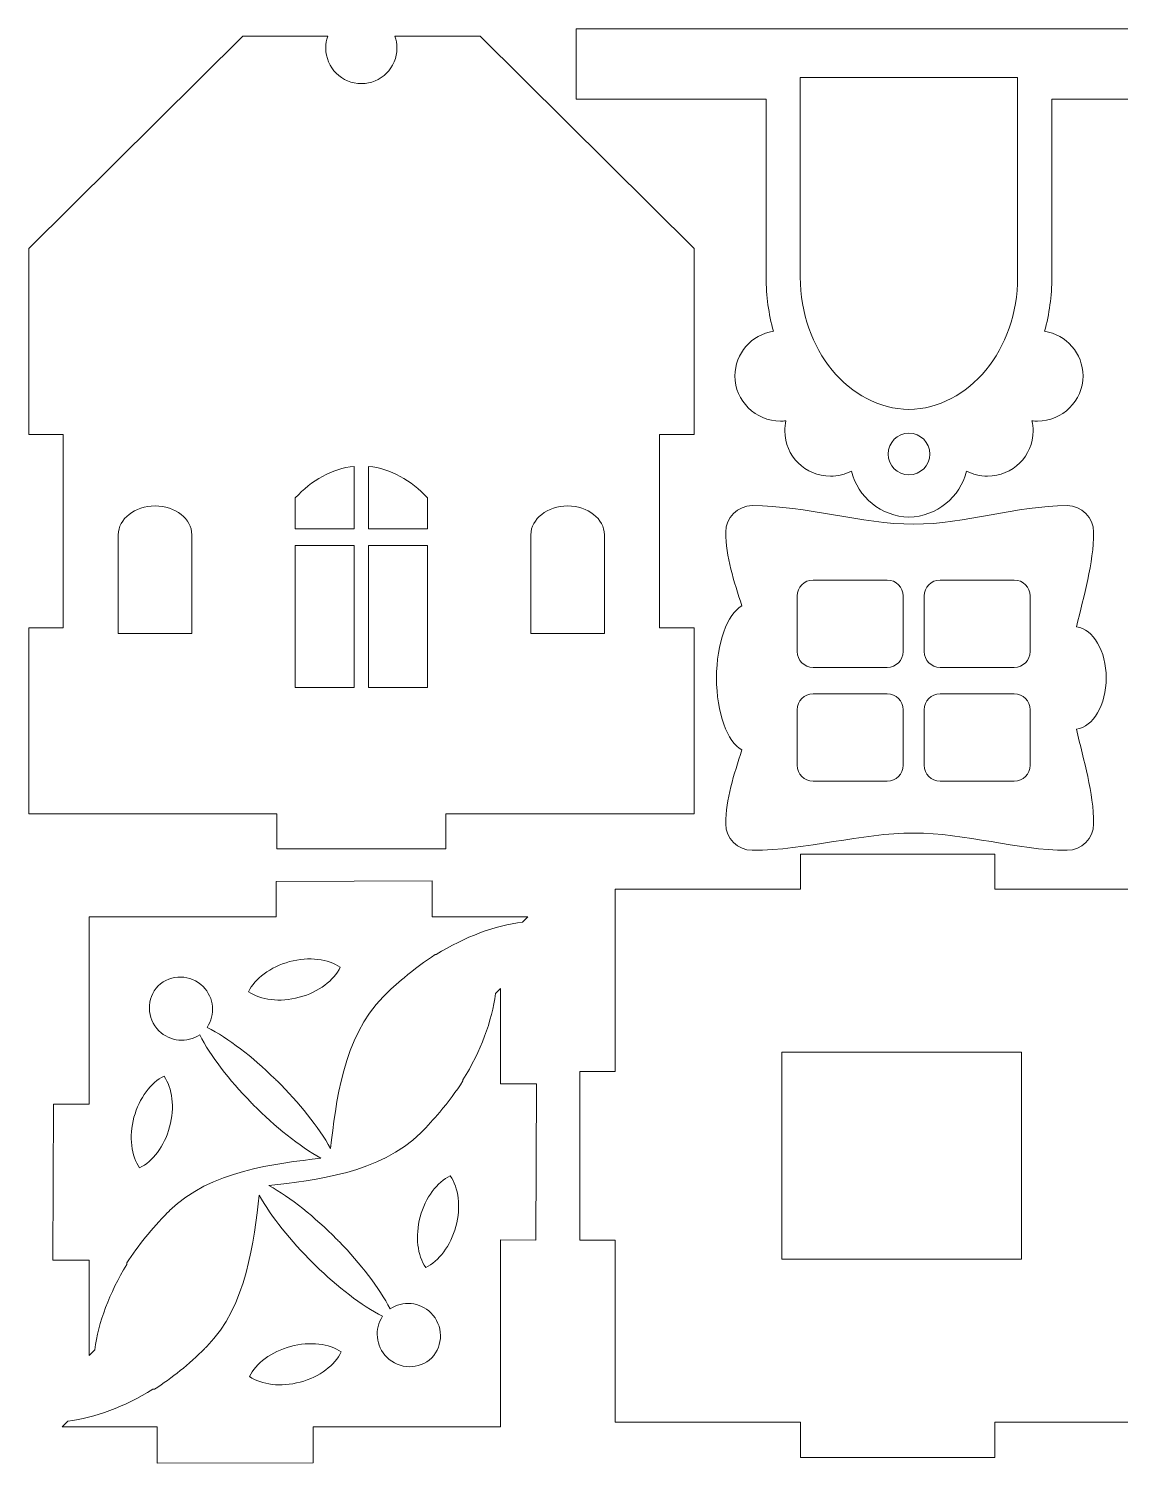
# Model space of a CAD drawing. Header units: centimetres. Extents: x -20.4 to 13.4, y -37.8 to 33.2.
# Drawn here: x -1.79 to 7.53, y -15.51 to -3.27 of the extents above; entities that cross this region are included whole.
import ezdxf

# ---------------------------------------------------------------- set-up
doc = ezdxf.new("R2010")
doc.units = ezdxf.units.CM
doc.header["$MEASUREMENT"] = 0
doc.layers.add('layer 1', color=7, linetype='Continuous')

msp = doc.modelspace()

# ---------------------------------------------------------------- linework, layer by layer
at = {"layer": 'layer 1', "color": 2, "lineweight": 9}
for points, knots in [([(8.56289, -3.87194), (8.56289, -3.87194), (8.10598, -3.87194), (8.10598, -3.87194), (8.10598, -3.87194), (8.10598, -3.87194), (7.56194, -3.87194), (7.56194, -3.87194), (7.56194, -3.87194), (7.56194, -3.87194), (6.9432, -3.87194), (6.9432, -3.87194), (6.9432, -3.87194), (6.9432, -3.87194), (6.9432, -5.39301), (6.9432, -5.39301), (6.9432, -5.39301), (6.9432, -5.55369), (6.92161, -5.70855), (6.88177, -5.85363), (6.88177, -5.85363), (7.06746, -5.88281), (7.20949, -6.04235), (7.20949, -6.23474), (7.20949, -6.23474), (7.20949, -6.44784), (7.03527, -6.62066), (6.82047, -6.62066), (6.82047, -6.62066), (6.80478, -6.62066), (6.78933, -6.6197), (6.77412, -6.61791), (6.77412, -6.61791), (6.78059, -6.6458), (6.78399, -6.67483), (6.78399, -6.70465), (6.78399, -6.70465), (6.78399, -6.91775), (6.60977, -7.09057), (6.39497, -7.09057), (6.39497, -7.09057), (6.3303, -7.09057), (6.2693, -7.07489), (6.21564, -7.04718), (6.21564, -7.04718), (6.16193, -7.26877), (5.96317, -7.43441), (5.72458, -7.43959), (5.72458, -7.43959), (5.48599, -7.43441), (5.28723, -7.26877), (5.23352, -7.04718), (5.23352, -7.04718), (5.17986, -7.07489), (5.11886, -7.09057), (5.05419, -7.09057), (5.05419, -7.09057), (4.83939, -7.09057), (4.66517, -6.91775), (4.66517, -6.70465), (4.66517, -6.70465), (4.66517, -6.67483), (4.66857, -6.6458), (4.67504, -6.61791), (4.67504, -6.61791), (4.65983, -6.6197), (4.64438, -6.62066), (4.62869, -6.62066), (4.62869, -6.62066), (4.41389, -6.62066), (4.23967, -6.44784), (4.23967, -6.23474), (4.23967, -6.23474), (4.23967, -6.04235), (4.3817, -5.88281), (4.56739, -5.85363), (4.56739, -5.85363), (4.52755, -5.70855), (4.50596, -5.55369), (4.50596, -5.39301), (4.50596, -5.39301), (4.50596, -5.39301), (4.50596, -3.87194), (4.50596, -3.87194), (4.50596, -3.87194), (4.50596, -3.87194), (3.60032, -3.87194), (3.60032, -3.87194), (3.60032, -3.87194), (3.60032, -3.87194), (3.34318, -3.87194), (3.34318, -3.87194), (3.34318, -3.87194), (3.34318, -3.87194), (2.88627, -3.87194), (2.88627, -3.87194), (2.88627, -3.87194), (2.88627, -3.87194), (2.88627, -3.41401), (2.88627, -3.41401), (2.88627, -3.41401), (2.88627, -3.41401), (2.88627, -3.27194), (2.88627, -3.27194), (2.88627, -3.27194), (2.88627, -3.27194), (5.72458, -3.27194), (5.72458, -3.27194), (5.72458, -3.27194), (5.72458, -3.27194), (8.56289, -3.27194), (8.56289, -3.27194), (8.56289, -3.27194), (8.56289, -3.27194), (8.56289, -3.41401), (8.56289, -3.41401), (8.56289, -3.41401), (8.56289, -3.41401), (8.56289, -3.87194), (8.56289, -3.87194)], [0, 0, 0, 0, 0.03225806, 0.03225806, 0.03225806, 0.03225806, 0.06451613, 0.06451613, 0.06451613, 0.06451613, 0.09677419, 0.09677419, 0.09677419, 0.09677419, 0.12903226, 0.12903226, 0.12903226, 0.12903226, 0.16129032, 0.16129032, 0.16129032, 0.16129032, 0.19354839, 0.19354839, 0.19354839, 0.19354839, 0.22580645, 0.22580645, 0.22580645, 0.22580645, 0.25806452, 0.25806452, 0.25806452, 0.25806452, 0.29032258, 0.29032258, 0.29032258, 0.29032258, 0.32258065, 0.32258065, 0.32258065, 0.32258065, 0.35483871, 0.35483871, 0.35483871, 0.35483871, 0.38709677, 0.38709677, 0.38709677, 0.38709677, 0.41935484, 0.41935484, 0.41935484, 0.41935484, 0.4516129, 0.4516129, 0.4516129, 0.4516129, 0.48387097, 0.48387097, 0.48387097, 0.48387097, 0.51612903, 0.51612903, 0.51612903, 0.51612903, 0.5483871, 0.5483871, 0.5483871, 0.5483871, 0.58064516, 0.58064516, 0.58064516, 0.58064516, 0.61290323, 0.61290323, 0.61290323, 0.61290323, 0.64516129, 0.64516129, 0.64516129, 0.64516129, 0.67741935, 0.67741935, 0.67741935, 0.67741935, 0.70967742, 0.70967742, 0.70967742, 0.70967742, 0.74193548, 0.74193548, 0.74193548, 0.74193548, 0.77419355, 0.77419355, 0.77419355, 0.77419355, 0.80645161, 0.80645161, 0.80645161, 0.80645161, 0.83870968, 0.83870968, 0.83870968, 0.83870968, 0.87096774, 0.87096774, 0.87096774, 0.87096774, 0.90322581, 0.90322581, 0.90322581, 0.90322581, 0.93548387, 0.93548387, 0.93548387, 0.93548387, 1, 1, 1, 1]), ([(6.65189, -3.68842), (6.65189, -3.68842), (5.72458, -3.68842), (5.72458, -3.68842), (5.72458, -3.68842), (5.72458, -3.68842), (4.79727, -3.68842), (4.79727, -3.68842), (4.79727, -3.68842), (4.79727, -3.68842), (4.79727, -3.87194), (4.79727, -3.87194), (4.79727, -3.87194), (4.79727, -3.87194), (4.79727, -4.28679), (4.79727, -4.28679), (4.79727, -4.28679), (4.79727, -4.28679), (4.79727, -5.39301), (4.79727, -5.39301), (4.79727, -5.39301), (4.79727, -6.00878), (5.21347, -6.51341), (5.72458, -6.52088), (5.72458, -6.52088), (6.23569, -6.51341), (6.65189, -6.00878), (6.65189, -5.39301), (6.65189, -5.39301), (6.65189, -5.39301), (6.65189, -4.28679), (6.65189, -4.28679), (6.65189, -4.28679), (6.65189, -4.28679), (6.65189, -3.87194), (6.65189, -3.87194), (6.65189, -3.87194), (6.65189, -3.87194), (6.65189, -3.68842), (6.65189, -3.68842)], [0, 0, 0, 0, 0.09090909, 0.09090909, 0.09090909, 0.09090909, 0.18181818, 0.18181818, 0.18181818, 0.18181818, 0.27272727, 0.27272727, 0.27272727, 0.27272727, 0.36363636, 0.36363636, 0.36363636, 0.36363636, 0.45454545, 0.45454545, 0.45454545, 0.45454545, 0.54545455, 0.54545455, 0.54545455, 0.54545455, 0.63636364, 0.63636364, 0.63636364, 0.63636364, 0.72727273, 0.72727273, 0.72727273, 0.72727273, 0.81818182, 0.81818182, 0.81818182, 0.81818182, 1, 1, 1, 1]), ([(5.72458, -6.72371), (5.62642, -6.72371), (5.54682, -6.80331), (5.54682, -6.90148), (5.54682, -6.90148), (5.54682, -6.99964), (5.62642, -7.07924), (5.72458, -7.07924), (5.72458, -7.07924), (5.82275, -7.07924), (5.90235, -6.99964), (5.90235, -6.90148), (5.90235, -6.90148), (5.90235, -6.80331), (5.82275, -6.72371), (5.72458, -6.72371)], [0, 0, 0, 0, 0.2, 0.2, 0.2, 0.2, 0.4, 0.4, 0.4, 0.4, 0.6, 0.6, 0.6, 0.6, 1, 1, 1, 1]), ([(7.30026, -10.05643), (7.30026, -9.78959), (7.21459, -9.51957), (7.15449, -9.24948), (7.15449, -9.24948), (7.29617, -9.22971), (7.40734, -9.04151), (7.40734, -8.81229), (7.40734, -8.81229), (7.40734, -8.58329), (7.29638, -8.39522), (7.15488, -8.37516), (7.15488, -8.37516), (7.21495, -8.10727), (7.30026, -7.83929), (7.30026, -7.56815), (7.30026, -7.56815), (7.30026, -7.44373), (7.19848, -7.34195), (7.07405, -7.34195), (7.07405, -7.34195), (6.64034, -7.34195), (6.21253, -7.50001), (5.76483, -7.50001), (5.76483, -7.50001), (5.31713, -7.50001), (4.84954, -7.34195), (4.38785, -7.34195), (4.38785, -7.34195), (4.26342, -7.34195), (4.16164, -7.44373), (4.16164, -7.56815), (4.16164, -7.56815), (4.16164, -7.77799), (4.23101, -7.98783), (4.29955, -8.19766), (4.29955, -8.19766), (4.17511, -8.26451), (4.08262, -8.51434), (4.08262, -8.81229), (4.08262, -8.81229), (4.08262, -9.11024), (4.17511, -9.36007), (4.29955, -9.42692), (4.29955, -9.42692), (4.23101, -9.63676), (4.16164, -9.8466), (4.16164, -10.05643), (4.16164, -10.05643), (4.16164, -10.18085), (4.26342, -10.28263), (4.38785, -10.28263), (4.38785, -10.28263), (4.84954, -10.28263), (5.31713, -10.13586), (5.76483, -10.13586), (5.76483, -10.13586), (6.21253, -10.13586), (6.64034, -10.28263), (7.07405, -10.28263), (7.07405, -10.28263), (7.19848, -10.28263), (7.30026, -10.18085), (7.30026, -10.05643)], [0, 0, 0, 0, 0.05882353, 0.05882353, 0.05882353, 0.05882353, 0.11764706, 0.11764706, 0.11764706, 0.11764706, 0.17647059, 0.17647059, 0.17647059, 0.17647059, 0.23529412, 0.23529412, 0.23529412, 0.23529412, 0.29411765, 0.29411765, 0.29411765, 0.29411765, 0.35294118, 0.35294118, 0.35294118, 0.35294118, 0.41176471, 0.41176471, 0.41176471, 0.41176471, 0.47058824, 0.47058824, 0.47058824, 0.47058824, 0.52941176, 0.52941176, 0.52941176, 0.52941176, 0.58823529, 0.58823529, 0.58823529, 0.58823529, 0.64705882, 0.64705882, 0.64705882, 0.64705882, 0.70588235, 0.70588235, 0.70588235, 0.70588235, 0.76470588, 0.76470588, 0.76470588, 0.76470588, 0.82352941, 0.82352941, 0.82352941, 0.82352941, 0.88235294, 0.88235294, 0.88235294, 0.88235294, 1, 1, 1, 1]), ([(5.67451, -8.58649), (5.67451, -8.58649), (5.67451, -8.11231), (5.67451, -8.11231), (5.67451, -8.11231), (5.67451, -8.03779), (5.61355, -7.97683), (5.53903, -7.97683), (5.53903, -7.97683), (5.53903, -7.97683), (4.90679, -7.97683), (4.90679, -7.97683), (4.90679, -7.97683), (4.83227, -7.97683), (4.77131, -8.03779), (4.77131, -8.11231), (4.77131, -8.11231), (4.77131, -8.11231), (4.77131, -8.58649), (4.77131, -8.58649), (4.77131, -8.58649), (4.77131, -8.66101), (4.83227, -8.72197), (4.90679, -8.72197), (4.90679, -8.72197), (4.90679, -8.72197), (5.53903, -8.72197), (5.53903, -8.72197), (5.53903, -8.72197), (5.61355, -8.72197), (5.67451, -8.66101), (5.67451, -8.58649)], [0, 0, 0, 0, 0.11111111, 0.11111111, 0.11111111, 0.11111111, 0.22222222, 0.22222222, 0.22222222, 0.22222222, 0.33333333, 0.33333333, 0.33333333, 0.33333333, 0.44444444, 0.44444444, 0.44444444, 0.44444444, 0.55555556, 0.55555556, 0.55555556, 0.55555556, 0.66666667, 0.66666667, 0.66666667, 0.66666667, 0.77777778, 0.77777778, 0.77777778, 0.77777778, 1, 1, 1, 1]), ([(6.75834, -8.58649), (6.75834, -8.58649), (6.75834, -8.11231), (6.75834, -8.11231), (6.75834, -8.11231), (6.75834, -8.03779), (6.69738, -7.97683), (6.62286, -7.97683), (6.62286, -7.97683), (6.62286, -7.97683), (5.99062, -7.97683), (5.99062, -7.97683), (5.99062, -7.97683), (5.9161, -7.97683), (5.85514, -8.03779), (5.85514, -8.11231), (5.85514, -8.11231), (5.85514, -8.11231), (5.85514, -8.58649), (5.85514, -8.58649), (5.85514, -8.58649), (5.85514, -8.66101), (5.9161, -8.72197), (5.99062, -8.72197), (5.99062, -8.72197), (5.99062, -8.72197), (6.62286, -8.72197), (6.62286, -8.72197), (6.62286, -8.72197), (6.69738, -8.72197), (6.75834, -8.66101), (6.75834, -8.58649)], [0, 0, 0, 0, 0.11111111, 0.11111111, 0.11111111, 0.11111111, 0.22222222, 0.22222222, 0.22222222, 0.22222222, 0.33333333, 0.33333333, 0.33333333, 0.33333333, 0.44444444, 0.44444444, 0.44444444, 0.44444444, 0.55555556, 0.55555556, 0.55555556, 0.55555556, 0.66666667, 0.66666667, 0.66666667, 0.66666667, 0.77777778, 0.77777778, 0.77777778, 0.77777778, 1, 1, 1, 1]), ([(5.67451, -9.55743), (5.67451, -9.55743), (5.67451, -9.08325), (5.67451, -9.08325), (5.67451, -9.08325), (5.67451, -9.00873), (5.61355, -8.94777), (5.53903, -8.94777), (5.53903, -8.94777), (5.53903, -8.94777), (4.90679, -8.94777), (4.90679, -8.94777), (4.90679, -8.94777), (4.83227, -8.94777), (4.77131, -9.00873), (4.77131, -9.08325), (4.77131, -9.08325), (4.77131, -9.08325), (4.77131, -9.55743), (4.77131, -9.55743), (4.77131, -9.55743), (4.77131, -9.63195), (4.83227, -9.69291), (4.90679, -9.69291), (4.90679, -9.69291), (4.90679, -9.69291), (5.53903, -9.69291), (5.53903, -9.69291), (5.53903, -9.69291), (5.61355, -9.69291), (5.67451, -9.63195), (5.67451, -9.55743)], [0, 0, 0, 0, 0.11111111, 0.11111111, 0.11111111, 0.11111111, 0.22222222, 0.22222222, 0.22222222, 0.22222222, 0.33333333, 0.33333333, 0.33333333, 0.33333333, 0.44444444, 0.44444444, 0.44444444, 0.44444444, 0.55555556, 0.55555556, 0.55555556, 0.55555556, 0.66666667, 0.66666667, 0.66666667, 0.66666667, 0.77777778, 0.77777778, 0.77777778, 0.77777778, 1, 1, 1, 1]), ([(6.75834, -9.55743), (6.75834, -9.55743), (6.75834, -9.08325), (6.75834, -9.08325), (6.75834, -9.08325), (6.75834, -9.00873), (6.69738, -8.94777), (6.62286, -8.94777), (6.62286, -8.94777), (6.62286, -8.94777), (5.99062, -8.94777), (5.99062, -8.94777), (5.99062, -8.94777), (5.9161, -8.94777), (5.85514, -9.00873), (5.85514, -9.08325), (5.85514, -9.08325), (5.85514, -9.08325), (5.85514, -9.55743), (5.85514, -9.55743), (5.85514, -9.55743), (5.85514, -9.63195), (5.9161, -9.69291), (5.99062, -9.69291), (5.99062, -9.69291), (5.99062, -9.69291), (6.62286, -9.69291), (6.62286, -9.69291), (6.62286, -9.69291), (6.69738, -9.69291), (6.75834, -9.63195), (6.75834, -9.55743)], [0, 0, 0, 0, 0.11111111, 0.11111111, 0.11111111, 0.11111111, 0.22222222, 0.22222222, 0.22222222, 0.22222222, 0.33333333, 0.33333333, 0.33333333, 0.33333333, 0.44444444, 0.44444444, 0.44444444, 0.44444444, 0.55555556, 0.55555556, 0.55555556, 0.55555556, 0.66666667, 0.66666667, 0.66666667, 0.66666667, 0.77777778, 0.77777778, 0.77777778, 0.77777778, 1, 1, 1, 1]), ([(0.12987, -12.45375), (0.12987, -12.45375), (0.12325, -12.44723), (0.12325, -12.44723), (0.12325, -12.44723), (0.11808, -12.44207), (0.11303, -12.43686), (0.1081, -12.4316), (0.1081, -12.4316), (-0.07477, -12.24385), (-0.23425, -12.03794), (-0.32659, -11.85768), (-0.32659, -11.85768), (-0.43402, -11.92926), (-0.5805, -11.9177), (-0.67526, -11.82294), (-0.67526, -11.82294), (-0.78095, -11.71725), (-0.78319, -11.54726), (-0.68199, -11.43884), (-0.68199, -11.43884), (-0.57357, -11.33764), (-0.40358, -11.33988), (-0.29789, -11.44557), (-0.29789, -11.44557), (-0.20313, -11.54033), (-0.19157, -11.68681), (-0.26315, -11.79424), (-0.26315, -11.79424), (-0.08289, -11.88658), (0.12302, -12.04606), (0.31077, -12.22893), (0.31077, -12.22893), (0.31603, -12.23386), (0.32124, -12.23891), (0.3264, -12.24408), (0.3264, -12.24408), (0.3264, -12.24408), (0.33292, -12.2507), (0.33292, -12.2507), (0.33292, -12.2507), (0.51991, -12.43608), (0.68677, -12.64321), (0.78921, -12.82776), (0.78921, -12.82776), (0.83525, -12.44088), (0.89364, -11.87788), (1.23878, -11.53274), (1.23878, -11.53274), (1.29648, -11.47503), (1.35588, -11.42094), (1.41649, -11.37055), (1.41649, -11.37055), (1.41654, -11.37052), (1.41659, -11.37047), (1.41664, -11.37043), (1.41664, -11.37043), (1.50339, -11.29686), (1.59271, -11.23073), (1.68329, -11.17231), (1.68329, -11.17231), (1.68329, -11.17231), (1.691, -11.17231), (1.691, -11.17231), (1.691, -11.17231), (1.93746, -11.01942), (2.1923, -10.92514), (2.42834, -10.89541), (2.42834, -10.89541), (2.42834, -10.89541), (2.47194, -10.85182), (2.47194, -10.85182), (2.47194, -10.85182), (2.47194, -10.85182), (1.65646, -10.85182), (1.65646, -10.85182), (1.65646, -10.85182), (1.65646, -10.85182), (1.65645, -10.54412), (1.65645, -10.54412), (1.65645, -10.54412), (1.65645, -10.54412), (0.32423, -10.54949), (0.32423, -10.54949), (0.32423, -10.54949), (0.32423, -10.54949), (0.32525, -10.85181), (0.32525, -10.85181), (0.32525, -10.85181), (0.32525, -10.85181), (-1.26902, -10.85181), (-1.26902, -10.85181), (-1.26902, -10.85181), (-1.26902, -10.85181), (-1.26902, -12.4502), (-1.26902, -12.4502), (-1.26902, -12.4502), (-1.26902, -12.4502), (-1.57545, -12.44916), (-1.57545, -12.44916), (-1.57545, -12.44916), (-1.57545, -12.44916), (-1.58083, -13.78138), (-1.58083, -13.78138), (-1.58083, -13.78138), (-1.58083, -13.78138), (-1.26901, -13.78139), (-1.26901, -13.78139), (-1.26901, -13.78139), (-1.26901, -13.78139), (-1.26901, -14.59277), (-1.26901, -14.59277), (-1.26901, -14.59277), (-1.26901, -14.59277), (-1.22132, -14.54507), (-1.22132, -14.54507), (-1.22132, -14.54507), (-1.19133, -14.31195), (-1.09849, -14.06064), (-0.94852, -13.81726), (-0.94852, -13.81726), (-0.94852, -13.81726), (-0.94852, -13.80412), (-0.94852, -13.80412), (-0.94852, -13.80412), (-0.85282, -13.65572), (-0.7364, -13.51072), (-0.6005, -13.37482), (-0.6005, -13.37482), (-0.59521, -13.36953), (-0.58987, -13.3643), (-0.58446, -13.35917), (-0.58446, -13.35917), (-0.58408, -13.35877), (-0.58368, -13.35838), (-0.58328, -13.35799), (-0.58328, -13.35799), (-0.23908, -13.01494), (0.32172, -12.95695), (0.70723, -12.91021), (0.70723, -12.91021), (0.52261, -12.80778), (0.31536, -12.64084), (0.12987, -12.45375)], [0, 0, 0, 0, 0.02702703, 0.02702703, 0.02702703, 0.02702703, 0.05405405, 0.05405405, 0.05405405, 0.05405405, 0.08108108, 0.08108108, 0.08108108, 0.08108108, 0.10810811, 0.10810811, 0.10810811, 0.10810811, 0.13513514, 0.13513514, 0.13513514, 0.13513514, 0.16216216, 0.16216216, 0.16216216, 0.16216216, 0.18918919, 0.18918919, 0.18918919, 0.18918919, 0.21621622, 0.21621622, 0.21621622, 0.21621622, 0.24324324, 0.24324324, 0.24324324, 0.24324324, 0.27027027, 0.27027027, 0.27027027, 0.27027027, 0.2972973, 0.2972973, 0.2972973, 0.2972973, 0.32432432, 0.32432432, 0.32432432, 0.32432432, 0.35135135, 0.35135135, 0.35135135, 0.35135135, 0.37837838, 0.37837838, 0.37837838, 0.37837838, 0.40540541, 0.40540541, 0.40540541, 0.40540541, 0.43243243, 0.43243243, 0.43243243, 0.43243243, 0.45945946, 0.45945946, 0.45945946, 0.45945946, 0.48648649, 0.48648649, 0.48648649, 0.48648649, 0.51351351, 0.51351351, 0.51351351, 0.51351351, 0.54054054, 0.54054054, 0.54054054, 0.54054054, 0.56756757, 0.56756757, 0.56756757, 0.56756757, 0.59459459, 0.59459459, 0.59459459, 0.59459459, 0.62162162, 0.62162162, 0.62162162, 0.62162162, 0.64864865, 0.64864865, 0.64864865, 0.64864865, 0.67567568, 0.67567568, 0.67567568, 0.67567568, 0.7027027, 0.7027027, 0.7027027, 0.7027027, 0.72972973, 0.72972973, 0.72972973, 0.72972973, 0.75675676, 0.75675676, 0.75675676, 0.75675676, 0.78378378, 0.78378378, 0.78378378, 0.78378378, 0.81081081, 0.81081081, 0.81081081, 0.81081081, 0.83783784, 0.83783784, 0.83783784, 0.83783784, 0.86486486, 0.86486486, 0.86486486, 0.86486486, 0.89189189, 0.89189189, 0.89189189, 0.89189189, 0.91891892, 0.91891892, 0.91891892, 0.91891892, 0.94594595, 0.94594595, 0.94594595, 0.94594595, 1, 1, 1, 1]), ([(0.52195, -11.53744), (0.35476, -11.58223), (0.19232, -11.56014), (0.08981, -11.4901), (0.08981, -11.4901), (0.14357, -11.37818), (0.27319, -11.27784), (0.4404, -11.23304), (0.4404, -11.23304), (0.6076, -11.18824), (0.77003, -11.21032), (0.87255, -11.28037), (0.87255, -11.28037), (0.81878, -11.39228), (0.68916, -11.49263), (0.52195, -11.53744)], [0, 0, 0, 0, 0.2, 0.2, 0.2, 0.2, 0.4, 0.4, 0.4, 0.4, 0.6, 0.6, 0.6, 0.6, 1, 1, 1, 1]), ([(0.6379, -13.80321), (0.6379, -13.80321), (0.64442, -13.80983), (0.64442, -13.80983), (0.64442, -13.80983), (0.64958, -13.815), (0.65479, -13.82005), (0.66005, -13.82498), (0.66005, -13.82498), (0.8478, -14.00785), (1.05371, -14.16733), (1.23397, -14.25967), (1.23397, -14.25967), (1.16239, -14.3671), (1.17395, -14.51358), (1.26871, -14.60834), (1.26871, -14.60834), (1.3744, -14.71403), (1.54439, -14.71627), (1.65281, -14.61507), (1.65281, -14.61507), (1.75401, -14.50665), (1.75177, -14.33666), (1.64608, -14.23097), (1.64608, -14.23097), (1.55132, -14.13621), (1.40484, -14.12465), (1.29741, -14.19623), (1.29741, -14.19623), (1.20507, -14.01597), (1.04559, -13.81006), (0.86272, -13.62231), (0.86272, -13.62231), (0.85779, -13.61705), (0.85274, -13.61184), (0.84757, -13.60668), (0.84757, -13.60668), (0.84757, -13.60668), (0.84095, -13.60016), (0.84095, -13.60016), (0.84095, -13.60016), (0.65557, -13.41317), (0.44844, -13.24631), (0.26389, -13.14387), (0.26389, -13.14387), (0.65077, -13.09783), (1.21377, -13.03944), (1.55891, -12.6943), (1.55891, -12.6943), (1.61662, -12.6366), (1.67071, -12.5772), (1.7211, -12.51659), (1.7211, -12.51659), (1.72113, -12.51654), (1.72118, -12.51649), (1.72122, -12.51644), (1.72122, -12.51644), (1.79479, -12.42969), (1.86092, -12.34037), (1.91934, -12.24979), (1.91934, -12.24979), (1.91934, -12.24979), (1.91934, -12.24208), (1.91934, -12.24208), (1.91934, -12.24208), (2.07223, -11.99562), (2.16651, -11.74078), (2.19624, -11.50474), (2.19624, -11.50474), (2.19624, -11.50474), (2.23983, -11.46114), (2.23983, -11.46114), (2.23983, -11.46114), (2.23983, -11.46114), (2.23983, -12.27662), (2.23983, -12.27662), (2.23983, -12.27662), (2.23983, -12.27662), (2.54753, -12.27663), (2.54753, -12.27663), (2.54753, -12.27663), (2.54753, -12.27663), (2.54216, -13.60885), (2.54216, -13.60885), (2.54216, -13.60885), (2.54216, -13.60885), (2.23984, -13.60783), (2.23984, -13.60783), (2.23984, -13.60783), (2.23984, -13.60783), (2.23984, -15.2021), (2.23984, -15.2021), (2.23984, -15.2021), (2.23984, -15.2021), (0.64145, -15.2021), (0.64145, -15.2021), (0.64145, -15.2021), (0.64145, -15.2021), (0.64249, -15.50853), (0.64249, -15.50853), (0.64249, -15.50853), (0.64249, -15.50853), (-0.68973, -15.51391), (-0.68973, -15.51391), (-0.68973, -15.51391), (-0.68973, -15.51391), (-0.68974, -15.20209), (-0.68974, -15.20209), (-0.68974, -15.20209), (-0.68974, -15.20209), (-1.50112, -15.20209), (-1.50112, -15.20209), (-1.50112, -15.20209), (-1.50112, -15.20209), (-1.45342, -15.1544), (-1.45342, -15.1544), (-1.45342, -15.1544), (-1.2203, -15.12441), (-0.96899, -15.03157), (-0.72561, -14.8816), (-0.72561, -14.8816), (-0.72561, -14.8816), (-0.71247, -14.8816), (-0.71247, -14.8816), (-0.71247, -14.8816), (-0.56407, -14.7859), (-0.41907, -14.66948), (-0.28317, -14.53358), (-0.28317, -14.53358), (-0.27788, -14.52829), (-0.27265, -14.52295), (-0.26752, -14.51754), (-0.26752, -14.51754), (-0.26712, -14.51716), (-0.26673, -14.51676), (-0.26634, -14.51636), (-0.26634, -14.51636), (0.07671, -14.17216), (0.1347, -13.61136), (0.18144, -13.22585), (0.18144, -13.22585), (0.28387, -13.41047), (0.45081, -13.61772), (0.6379, -13.80321)], [0, 0, 0, 0, 0.02702703, 0.02702703, 0.02702703, 0.02702703, 0.05405405, 0.05405405, 0.05405405, 0.05405405, 0.08108108, 0.08108108, 0.08108108, 0.08108108, 0.10810811, 0.10810811, 0.10810811, 0.10810811, 0.13513514, 0.13513514, 0.13513514, 0.13513514, 0.16216216, 0.16216216, 0.16216216, 0.16216216, 0.18918919, 0.18918919, 0.18918919, 0.18918919, 0.21621622, 0.21621622, 0.21621622, 0.21621622, 0.24324324, 0.24324324, 0.24324324, 0.24324324, 0.27027027, 0.27027027, 0.27027027, 0.27027027, 0.2972973, 0.2972973, 0.2972973, 0.2972973, 0.32432432, 0.32432432, 0.32432432, 0.32432432, 0.35135135, 0.35135135, 0.35135135, 0.35135135, 0.37837838, 0.37837838, 0.37837838, 0.37837838, 0.40540541, 0.40540541, 0.40540541, 0.40540541, 0.43243243, 0.43243243, 0.43243243, 0.43243243, 0.45945946, 0.45945946, 0.45945946, 0.45945946, 0.48648649, 0.48648649, 0.48648649, 0.48648649, 0.51351351, 0.51351351, 0.51351351, 0.51351351, 0.54054054, 0.54054054, 0.54054054, 0.54054054, 0.56756757, 0.56756757, 0.56756757, 0.56756757, 0.59459459, 0.59459459, 0.59459459, 0.59459459, 0.62162162, 0.62162162, 0.62162162, 0.62162162, 0.64864865, 0.64864865, 0.64864865, 0.64864865, 0.67567568, 0.67567568, 0.67567568, 0.67567568, 0.7027027, 0.7027027, 0.7027027, 0.7027027, 0.72972973, 0.72972973, 0.72972973, 0.72972973, 0.75675676, 0.75675676, 0.75675676, 0.75675676, 0.78378378, 0.78378378, 0.78378378, 0.78378378, 0.81081081, 0.81081081, 0.81081081, 0.81081081, 0.83783784, 0.83783784, 0.83783784, 0.83783784, 0.86486486, 0.86486486, 0.86486486, 0.86486486, 0.89189189, 0.89189189, 0.89189189, 0.89189189, 0.91891892, 0.91891892, 0.91891892, 0.91891892, 0.94594595, 0.94594595, 0.94594595, 0.94594595, 1, 1, 1, 1]), ([(-0.63073, -12.21064), (-0.56069, -12.31315), (-0.5386, -12.47559), (-0.58339, -12.64278), (-0.58339, -12.64278), (-0.6282, -12.80999), (-0.72855, -12.93961), (-0.84046, -12.99338), (-0.84046, -12.99338), (-0.91051, -12.89086), (-0.93259, -12.72843), (-0.88779, -12.56123), (-0.88779, -12.56123), (-0.84299, -12.39402), (-0.74265, -12.2644), (-0.63073, -12.21064)], [0, 0, 0, 0, 0.2, 0.2, 0.2, 0.2, 0.4, 0.4, 0.4, 0.4, 0.6, 0.6, 0.6, 0.6, 1, 1, 1, 1]), ([(1.55421, -13.41113), (1.50942, -13.57832), (1.53151, -13.74076), (1.60155, -13.84327), (1.60155, -13.84327), (1.71347, -13.78951), (1.81381, -13.65989), (1.85861, -13.49268), (1.85861, -13.49268), (1.90341, -13.32548), (1.88133, -13.16305), (1.81128, -13.06053), (1.81128, -13.06053), (1.69937, -13.1143), (1.59902, -13.24392), (1.55421, -13.41113)], [0, 0, 0, 0, 0.2, 0.2, 0.2, 0.2, 0.4, 0.4, 0.4, 0.4, 0.6, 0.6, 0.6, 0.6, 1, 1, 1, 1]), ([(0.88101, -14.56381), (0.7785, -14.49377), (0.61606, -14.47168), (0.44887, -14.51647), (0.44887, -14.51647), (0.28166, -14.56128), (0.15204, -14.66163), (0.09827, -14.77354), (0.09827, -14.77354), (0.20079, -14.84359), (0.36322, -14.86567), (0.53042, -14.82087), (0.53042, -14.82087), (0.69763, -14.77607), (0.82725, -14.67573), (0.88101, -14.56381)], [0, 0, 0, 0, 0.2, 0.2, 0.2, 0.2, 0.4, 0.4, 0.4, 0.4, 0.6, 0.6, 0.6, 0.6, 1, 1, 1, 1])]:
    msp.add_open_spline(points, degree=3, knots=knots, dxfattribs=at)
at = {"layer": 'layer 1', "color": 250, "lineweight": 9}
for points, knots in [([(3.89063, -5.14692), (3.89063, -5.14692), (2.06481, -3.33576), (2.06481, -3.33576), (2.06481, -3.33576), (2.06481, -3.33576), (1.33863, -3.33576), (1.33863, -3.33576), (1.33863, -3.33576), (1.34989, -3.36751), (1.35604, -3.40168), (1.35604, -3.43728), (1.35604, -3.43728), (1.35604, -3.605), (1.22003, -3.74101), (1.05231, -3.74101), (1.05231, -3.74101), (0.88459, -3.74101), (0.74858, -3.605), (0.74858, -3.43728), (0.74858, -3.43728), (0.74858, -3.40168), (0.75473, -3.36751), (0.76599, -3.33576), (0.76599, -3.33576), (0.76599, -3.33576), (0.03981, -3.33576), (0.03981, -3.33576), (0.03981, -3.33576), (0.03981, -3.33576), (-1.78601, -5.14692), (-1.78601, -5.14692), (-1.78601, -5.14692), (-1.78601, -5.14692), (-1.78601, -6.73437), (-1.78601, -6.73437), (-1.78601, -6.73437), (-1.78601, -6.73437), (-1.49062, -6.73437), (-1.49062, -6.73437), (-1.49062, -6.73437), (-1.49062, -6.73437), (-1.49062, -8.38337), (-1.49062, -8.38337), (-1.49062, -8.38337), (-1.49062, -8.38337), (-1.78601, -8.38337), (-1.78601, -8.38337), (-1.78601, -8.38337), (-1.78601, -8.38337), (-1.78601, -9.97083), (-1.78601, -9.97083), (-1.78601, -9.97083), (-1.78601, -9.97083), (0.33243, -9.97083), (0.33243, -9.97083), (0.33243, -9.97083), (0.33243, -9.97083), (0.33243, -10.27083), (0.33243, -10.27083), (0.33243, -10.27083), (0.33243, -10.27083), (1.77219, -10.27083), (1.77219, -10.27083), (1.77219, -10.27083), (1.77219, -10.27083), (1.77219, -9.97083), (1.77219, -9.97083), (1.77219, -9.97083), (1.77219, -9.97083), (3.89063, -9.97083), (3.89063, -9.97083), (3.89063, -9.97083), (3.89063, -9.97083), (3.89063, -8.38337), (3.89063, -8.38337), (3.89063, -8.38337), (3.89063, -8.38337), (3.59524, -8.38337), (3.59524, -8.38337), (3.59524, -8.38337), (3.59524, -8.38337), (3.59524, -6.73437), (3.59524, -6.73437), (3.59524, -6.73437), (3.59524, -6.73437), (3.89063, -6.73437), (3.89063, -6.73437), (3.89063, -6.73437), (3.89063, -6.73437), (3.89063, -5.14692), (3.89063, -5.14692)], [0, 0, 0, 0, 0.04166667, 0.04166667, 0.04166667, 0.04166667, 0.08333333, 0.08333333, 0.08333333, 0.08333333, 0.125, 0.125, 0.125, 0.125, 0.16666667, 0.16666667, 0.16666667, 0.16666667, 0.20833333, 0.20833333, 0.20833333, 0.20833333, 0.25, 0.25, 0.25, 0.25, 0.29166667, 0.29166667, 0.29166667, 0.29166667, 0.33333333, 0.33333333, 0.33333333, 0.33333333, 0.375, 0.375, 0.375, 0.375, 0.41666667, 0.41666667, 0.41666667, 0.41666667, 0.45833333, 0.45833333, 0.45833333, 0.45833333, 0.5, 0.5, 0.5, 0.5, 0.54166667, 0.54166667, 0.54166667, 0.54166667, 0.58333333, 0.58333333, 0.58333333, 0.58333333, 0.625, 0.625, 0.625, 0.625, 0.66666667, 0.66666667, 0.66666667, 0.66666667, 0.70833333, 0.70833333, 0.70833333, 0.70833333, 0.75, 0.75, 0.75, 0.75, 0.79166667, 0.79166667, 0.79166667, 0.79166667, 0.83333333, 0.83333333, 0.83333333, 0.83333333, 0.875, 0.875, 0.875, 0.875, 0.91666667, 0.91666667, 0.91666667, 0.91666667, 1, 1, 1, 1]), ([(0.48876, -7.54067), (0.48876, -7.54067), (0.99123, -7.54067), (0.99123, -7.54067), (0.99123, -7.54067), (0.99123, -7.54067), (0.99123, -7.00646), (0.99123, -7.00646), (0.99123, -7.00646), (0.8004, -7.02639), (0.62626, -7.12493), (0.48876, -7.27655), (0.48876, -7.27655), (0.48876, -7.27655), (0.48876, -7.54067), (0.48876, -7.54067)], [0, 0, 0, 0, 0.2, 0.2, 0.2, 0.2, 0.4, 0.4, 0.4, 0.4, 0.6, 0.6, 0.6, 0.6, 1, 1, 1, 1]), ([(1.11339, -7.00646), (1.11339, -7.00646), (1.11339, -7.54067), (1.11339, -7.54067), (1.11339, -7.54067), (1.11339, -7.54067), (1.61587, -7.54067), (1.61587, -7.54067), (1.61587, -7.54067), (1.61587, -7.54067), (1.61587, -7.27654), (1.61587, -7.27654), (1.61587, -7.27654), (1.47838, -7.12493), (1.30423, -7.02639), (1.11339, -7.00646)], [0, 0, 0, 0, 0.2, 0.2, 0.2, 0.2, 0.4, 0.4, 0.4, 0.4, 0.6, 0.6, 0.6, 0.6, 1, 1, 1, 1]), ([(-0.70775, -7.34413), (-0.88024, -7.34413), (-1.02134, -7.45497), (-1.02134, -7.59046), (-1.02134, -7.59046), (-1.02134, -7.59046), (-1.02134, -8.43319), (-1.02134, -8.43319), (-1.02134, -8.43319), (-1.02134, -8.43319), (-0.39418, -8.43319), (-0.39418, -8.43319), (-0.39418, -8.43319), (-0.39418, -8.43319), (-0.39418, -7.59046), (-0.39418, -7.59046), (-0.39418, -7.59046), (-0.39418, -7.45497), (-0.53528, -7.34413), (-0.70775, -7.34413)], [0, 0, 0, 0, 0.16666667, 0.16666667, 0.16666667, 0.16666667, 0.33333333, 0.33333333, 0.33333333, 0.33333333, 0.5, 0.5, 0.5, 0.5, 0.66666667, 0.66666667, 0.66666667, 0.66666667, 1, 1, 1, 1]), ([(2.81237, -7.34413), (2.98486, -7.34413), (3.12596, -7.45497), (3.12596, -7.59046), (3.12596, -7.59046), (3.12596, -7.59046), (3.12596, -8.43319), (3.12596, -8.43319), (3.12596, -8.43319), (3.12596, -8.43319), (2.4988, -8.43319), (2.4988, -8.43319), (2.4988, -8.43319), (2.4988, -8.43319), (2.4988, -7.59046), (2.4988, -7.59046), (2.4988, -7.59046), (2.4988, -7.45497), (2.6399, -7.34413), (2.81237, -7.34413)], [0, 0, 0, 0, 0.16666667, 0.16666667, 0.16666667, 0.16666667, 0.33333333, 0.33333333, 0.33333333, 0.33333333, 0.5, 0.5, 0.5, 0.5, 0.66666667, 0.66666667, 0.66666667, 0.66666667, 1, 1, 1, 1]), ([(0.99123, -7.68121), (0.99123, -7.68121), (0.48876, -7.68121), (0.48876, -7.68121), (0.48876, -7.68121), (0.48876, -7.68121), (0.48876, -8.89296), (0.48876, -8.89296), (0.48876, -8.89296), (0.48876, -8.89296), (0.99123, -8.89296), (0.99123, -8.89296), (0.99123, -8.89296), (0.99123, -8.89296), (0.99123, -7.68121), (0.99123, -7.68121)], [0, 0, 0, 0, 0.2, 0.2, 0.2, 0.2, 0.4, 0.4, 0.4, 0.4, 0.6, 0.6, 0.6, 0.6, 1, 1, 1, 1]), ([(1.11339, -7.68121), (1.11339, -7.68121), (1.11339, -8.89296), (1.11339, -8.89296), (1.11339, -8.89296), (1.11339, -8.89296), (1.61587, -8.89296), (1.61587, -8.89296), (1.61587, -8.89296), (1.61587, -8.89296), (1.61587, -7.68121), (1.61587, -7.68121), (1.61587, -7.68121), (1.61587, -7.68121), (1.11339, -7.68121), (1.11339, -7.68121)], [0, 0, 0, 0, 0.2, 0.2, 0.2, 0.2, 0.4, 0.4, 0.4, 0.4, 0.6, 0.6, 0.6, 0.6, 1, 1, 1, 1]), ([(8.04091, -12.8898), (8.04091, -12.8898), (8.04091, -15.16391), (8.04091, -15.16391), (8.04091, -15.16391), (8.04091, -15.16391), (6.45847, -15.16391), (6.45847, -15.16391), (6.45847, -15.16391), (6.45847, -15.16391), (6.45847, -15.46391), (6.45847, -15.46391), (6.45847, -15.46391), (6.45847, -15.46391), (4.79945, -15.46391), (4.79945, -15.46391), (4.79945, -15.46391), (4.79945, -15.46391), (4.79945, -15.16391), (4.79945, -15.16391), (4.79945, -15.16391), (4.79945, -15.16391), (3.217, -15.16391), (3.217, -15.16391), (3.217, -15.16391), (3.217, -15.16391), (3.217, -13.60968), (3.217, -13.60968), (3.217, -13.60968), (3.217, -13.60968), (2.917, -13.60968), (2.917, -13.60968), (2.917, -13.60968), (2.917, -13.60968), (2.917, -12.16992), (2.917, -12.16992), (2.917, -12.16992), (2.917, -12.16992), (3.217, -12.16992), (3.217, -12.16992), (3.217, -12.16992), (3.217, -12.16992), (3.217, -10.61569), (3.217, -10.61569), (3.217, -10.61569), (3.217, -10.61569), (4.79945, -10.61569), (4.79945, -10.61569), (4.79945, -10.61569), (4.79945, -10.61569), (4.79945, -10.31569), (4.79945, -10.31569), (4.79945, -10.31569), (4.79945, -10.31569), (6.45847, -10.31569), (6.45847, -10.31569), (6.45847, -10.31569), (6.45847, -10.31569), (6.45847, -10.61569), (6.45847, -10.61569), (6.45847, -10.61569), (6.45847, -10.61569), (8.04091, -10.61569), (8.04091, -10.61569), (8.04091, -10.61569), (8.04091, -10.61569), (8.04091, -12.8898), (8.04091, -12.8898)], [0, 0, 0, 0, 0.05555556, 0.05555556, 0.05555556, 0.05555556, 0.11111111, 0.11111111, 0.11111111, 0.11111111, 0.16666667, 0.16666667, 0.16666667, 0.16666667, 0.22222222, 0.22222222, 0.22222222, 0.22222222, 0.27777778, 0.27777778, 0.27777778, 0.27777778, 0.33333333, 0.33333333, 0.33333333, 0.33333333, 0.38888889, 0.38888889, 0.38888889, 0.38888889, 0.44444444, 0.44444444, 0.44444444, 0.44444444, 0.5, 0.5, 0.5, 0.5, 0.55555556, 0.55555556, 0.55555556, 0.55555556, 0.61111111, 0.61111111, 0.61111111, 0.61111111, 0.66666667, 0.66666667, 0.66666667, 0.66666667, 0.72222222, 0.72222222, 0.72222222, 0.72222222, 0.77777778, 0.77777778, 0.77777778, 0.77777778, 0.83333333, 0.83333333, 0.83333333, 0.83333333, 0.88888889, 0.88888889, 0.88888889, 0.88888889, 1, 1, 1, 1]), ([(4.64026, -12.8898), (4.64026, -12.8898), (4.64026, -13.77294), (4.64026, -13.77294), (4.64026, -13.77294), (4.64026, -13.77294), (6.68541, -13.77294), (6.68541, -13.77294), (6.68541, -13.77294), (6.68541, -13.77294), (6.68541, -12.8898), (6.68541, -12.8898), (6.68541, -12.8898), (6.68541, -12.8898), (6.68541, -12.00666), (6.68541, -12.00666), (6.68541, -12.00666), (6.68541, -12.00666), (4.64026, -12.00666), (4.64026, -12.00666), (4.64026, -12.00666), (4.64026, -12.00666), (4.64026, -12.8898), (4.64026, -12.8898)], [0, 0, 0, 0, 0.14285714, 0.14285714, 0.14285714, 0.14285714, 0.28571429, 0.28571429, 0.28571429, 0.28571429, 0.42857143, 0.42857143, 0.42857143, 0.42857143, 0.57142857, 0.57142857, 0.57142857, 0.57142857, 0.71428571, 0.71428571, 0.71428571, 0.71428571, 1, 1, 1, 1])]:
    msp.add_open_spline(points, degree=3, knots=knots, dxfattribs=at)

doc.saveas('drawing.dxf')
